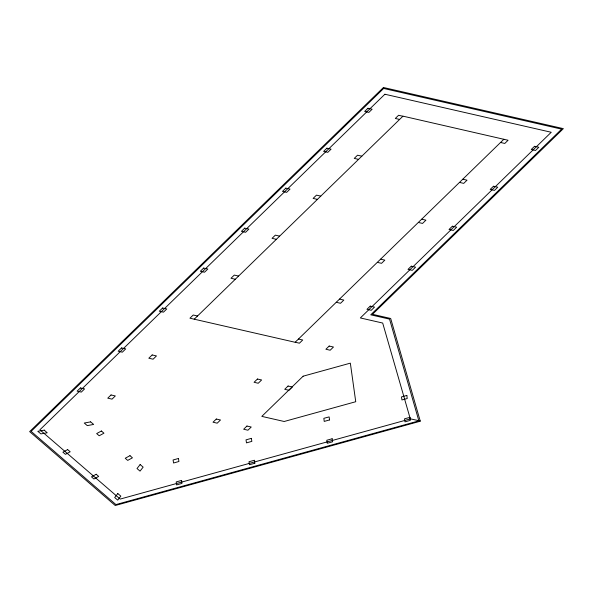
<?xml version="1.0" encoding="UTF-8"?>
<svg xmlns="http://www.w3.org/2000/svg" width="593" height="593" viewBox="0 0 593 593"><rect width="100%" height="100%" fill="white"/><g stroke="black" fill="none" stroke-linecap="round" stroke-linejoin="round"><path stroke-width="0.89" d="M194.23 319.212L402.988 116.154L508.075 140.252L504.791 143.447L500.611 142.49M503.887 139.229L295.129 342.28L189.945 318.211L193.229 315.016L197.513 315.995M410.282 418.828L420.215 420.971M402.877 116.243L398.592 115.264L395.309 118.459L399.593 119.438M361.819 156.181L357.535 155.203L354.251 158.398L358.535 159.376M462.844 179.227L467.017 180.183L463.733 183.378L459.56 182.422M320.761 196.113L316.484 195.134L313.119 198.41L317.396 199.389M421.749 219.202L425.922 220.159L422.557 223.428L418.384 222.471M279.629 236.125L275.345 235.147L272.061 238.342L276.338 239.32M380.647 259.178L384.827 260.134L381.544 263.329L377.363 262.373M238.571 276.064L234.287 275.085L231.003 278.28L235.288 279.259M339.544 299.102L343.821 300.08L340.538 303.275L336.261 302.297M298.538 339.048L302.712 340.004L299.428 343.199L295.247 342.243M140.133 464.564L137.013 468.544L140.03 471.116L143.143 467.128L140.133 464.564M117.807 493.561L114.694 497.549L117.71 500.114L120.824 496.126L117.807 493.561M383.441 87.497L29.65 431.622L115.235 505.503L420.281 421.215L390.683 318.478L372.463 314.305L563.35 128.637L383.441 87.497M383.641 88.453L31.103 431.363L115.931 504.591L418.873 420.889L389.549 319.123L370.751 314.824L561.638 129.148L383.641 88.453M80.396 387.955L77.112 391.15L81.293 392.106L84.577 388.912L80.396 387.955M121.535 347.943L118.17 351.219L122.351 352.175L125.709 348.899L121.535 347.943M162.593 308.012L159.302 311.206L163.483 312.163L166.766 308.968L162.593 308.012M203.644 268.073L200.36 271.268L204.541 272.224L207.824 269.029L203.644 268.073M244.701 228.142L241.418 231.337L245.598 232.293L248.882 229.098L244.701 228.142M285.841 188.129L282.476 191.398L286.656 192.354L290.014 189.085L285.841 188.129M326.891 148.191L323.608 151.385L327.788 152.342L331.072 149.147L326.891 148.191M367.949 108.26L364.665 111.454L368.846 112.411L372.13 109.216L367.949 108.26M384.887 94.235L39.909 429.792L120.179 499.084L410.312 418.925L382.693 323.052L360.351 317.944L551.245 132.269L384.887 94.235M111.039 394.968L107.756 398.162L112.033 399.141L115.316 395.946L111.039 394.968M152.179 354.955L148.813 358.224L153.09 359.202L156.456 355.933L152.179 354.955M216.304 419.036L213.02 422.223L217.201 423.18L220.485 419.985L216.304 419.036M257.444 379.023L254.078 382.292L258.251 383.248L261.617 379.972L257.444 379.023M246.947 426.041L243.664 429.236L247.941 430.214L251.224 427.019L246.947 426.041M288.087 386.028L284.722 389.297L288.999 390.276L292.364 387.007L288.087 386.028M329.182 346.053L325.898 349.247L330.175 350.226L333.459 347.031L329.182 346.053M370.24 306.121L366.956 309.309L371.233 310.287L374.517 307.092L370.24 306.121M411.29 266.183L408.006 269.378L412.283 270.356L415.574 267.161L411.29 266.183M452.385 226.207L449.027 229.484L453.304 230.462L456.669 227.186L452.385 226.207M493.487 186.232L490.203 189.426L494.48 190.405L497.764 187.21L493.487 186.232M534.545 146.301L531.254 149.495L535.538 150.474L538.822 147.279L534.545 146.301M303.134 376.192L261.817 416.382L284.188 421.49L355.741 401.72L350.344 363.146L303.134 376.192M101.396 431L96.659 433.579L99.209 435.759L103.945 433.179L101.396 431M67.639 449.598L62.895 452.177L65.445 454.357L70.189 451.777L67.639 449.598M129.986 455.669L125.242 458.248L127.695 460.405L132.432 457.826L129.986 455.669M96.222 474.267L91.478 476.846L93.931 479.003L98.675 476.424L96.222 474.267M178.456 458.478L173.097 459.983L173.564 463L178.916 461.495L178.456 458.478M251.373 438.36L246.021 439.858L246.48 442.875L251.84 441.377L251.373 438.36M406.835 395.42L401.476 396.925L401.943 399.941L407.213 398.518L406.835 395.42M329.582 419.918L324.23 421.415L323.845 418.324L329.122 416.901L329.582 419.918M181.577 480.426L176.217 481.924L176.581 484.918L181.932 483.421L181.577 480.426M332.147 438.761L326.795 440.258L327.262 443.275L332.606 441.778L332.147 438.761M409.852 417.346L404.5 418.843L404.967 421.86L410.319 420.363L409.852 417.346M254.827 463.244L249.475 464.742L249.016 461.725L254.471 460.25L254.827 463.244M90.633 421.868L84.265 423.039L87.275 425.611L93.65 424.432L90.633 421.868M44.267 430.147L37.804 431.304L40.917 433.891L47.203 432.794L44.267 430.147"/></g></svg>
